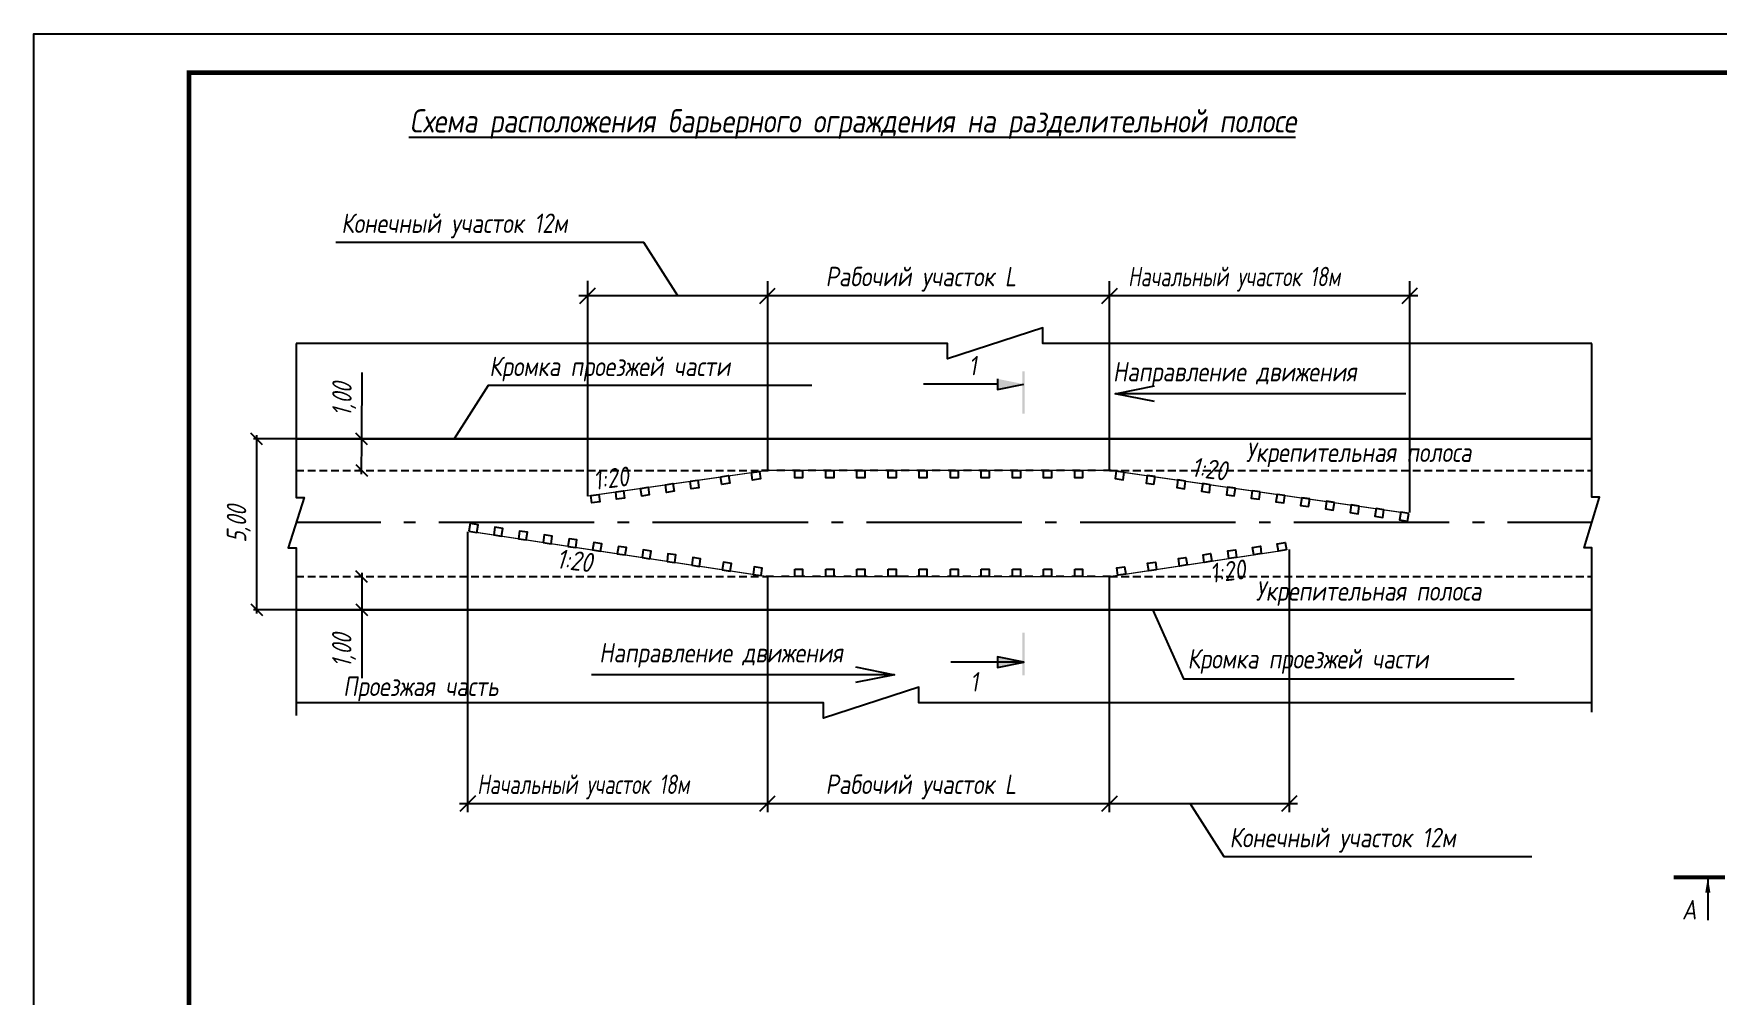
# Model space of a CAD drawing. Header units: millimetres. Extents: x 4241 to 6572, y 870 to 1291.
# Drawn here: x 6152.3 to 6368.9, y 1043.1 to 1166.8 of the extents above; entities that cross this region are included whole.
import ezdxf
from ezdxf.enums import TextEntityAlignment as Align

# ---------------------------------------------------------------- set-up
doc = ezdxf.new("R2010")
doc.units = ezdxf.units.MM
doc.linetypes.add('штамп_СОДДэ$0$П_ сетка дорог и кварталы_малоэтажка$0$8761 - Дмитровское шоссе_цветная$0$5T1', pattern=[1.5, 1, -0.5])
doc.layers.get('DEFPOINTS').update_dxf_attribs({"color": 2})
for name, color, linetype in [('00', 15, 'Continuous'), ('_Штамп_рамка', 7, 'Continuous'), ('PDF _00', 7, 'Continuous')]:
    doc.layers.add(name, color=color, linetype=linetype)
doc.styles.add('M', font='romand.shx', dxfattribs={"width": 0.8, "oblique": 10})
doc.styles.add('ROMANS', font='romans.shx', dxfattribs={"width": 0.75, "oblique": 15})
doc.styles.add('Romans_2.5', font='romans.shx', dxfattribs={"width": 0.75, "height": 2.5})
doc.dimstyles.new('Размер1-200', dxfattribs={"dimtxt": 2.5, "dimasz": 1.5, "dimexe": 0.4, "dimexo": 0.0625, "dimgap": 0.5, "dimtad": 1, "dimlfac": 0.2, "dimzin": 0, "dimdsep": 46, "dimtxsty": 'ROMANS', "dimblk": 'OBLIQUE', "dimcen": 0, "dimdle": 0.5, "dimadec": 0, "dimazin": 0, "dimtfac": 1, "dimtmove": 0, "dimatfit": 3, "dimfxl": 1, "dimtolj": 1, "dimtzin": 0, "dimarcsym": 0})

# ---------------------------------------------------------------- blocks, each defined once
blk = doc.blocks.new('*U758')
blk.add_lwpolyline([(0, 0), (0, 297), (420, 297), (420, 0), (0, 0)])
at = {"const_width": 0.6}
blk.add_lwpolyline([(20, 5), (20, 292), (415, 292), (415, 5), (20, 5)], dxfattribs=at)
at = {"style": 'Romans_2.5', "width": 0.75}
blk.add_attdef('ФОРМАТ', text='', height=2.5, dxfattribs=at).set_placement((380, 2.5), align=Align.MIDDLE_LEFT)
blk = doc.blocks.new('_OBLIQUE')
at = {"color": 0, "linetype": 'ByBlock'}
blk.add_line((-0.5, -0.5), (0.5, 0.5), dxfattribs=at)
blk = doc.blocks.new('*D820')
at = {"color": 0, "lineweight": -2, "transparency": 16777216}
for p, q in [((6194.5, 1114.65), (6194.55, 1123.2)), ((6194.48, 1110.1), (6194.5, 1114.65)), ((6194.57, 1114.65), (6194.9, 1114.64)), ((6194.42, 1110.6), (6194.08, 1110.6))]:
    blk.add_line(p, q, dxfattribs=at)
at = {"layer": 'DEFPOINTS', "color": 0, "linetype": 'Continuous', "transparency": 16777216}
for p in [(6194.5, 1114.65), (6194.5, 1114.65), (6194.48, 1110.6)]:
    blk.add_point(p, dxfattribs=at)
at = {"color": 0, "linetype": 'Continuous', "lineweight": -2, "transparency": 16777216, "xscale": 1.5, "yscale": 1.5, "zscale": 1.5}
for p, rotation in [((6194.5, 1114.65), 89.70002483767952), ((6194.48, 1110.6), 269.7000248376796)]:
    blk.add_blockref('_OBLIQUE', p, dxfattribs=dict(at, rotation=rotation))
at = {"color": 0, "linetype": 'Continuous', "transparency": 16777216, "insert": (6192.24, 1119.68), "char_height": 2.5, "attachment_point": 5, "rotation": 89.7, "style": 'ROMANS', "bg_fill": 3, "box_fill_scale": 1.1, "bg_fill_color": 256, "bg_fill_true_color": 13158600, "bg_fill_transparency": 0}
blk.add_mtext('\\A1;1,00', dxfattribs=at)
blk = doc.blocks.new('*D837')
at = {"color": 0, "lineweight": -2, "transparency": 16777216}
for p, q in [((6194.44, 1096.93), (6194.1, 1096.93)), ((6194.5, 1097.43), (6194.5, 1092.67)), ((6194.44, 1092.67), (6194.1, 1092.67)), ((6194.5, 1092.67), (6194.5, 1083.85))]:
    blk.add_line(p, q, dxfattribs=at)
at = {"layer": 'DEFPOINTS', "color": 0, "linetype": 'Continuous', "transparency": 16777216}
for p in [(6194.5, 1096.93), (6194.5, 1092.67), (6194.5, 1092.67)]:
    blk.add_point(p, dxfattribs=at)
at = {"color": 0, "linetype": 'Continuous', "lineweight": -2, "transparency": 16777216, "xscale": 1.5, "yscale": 1.5, "zscale": 1.5}
for p, rotation in [((6194.5, 1096.93), 90), ((6194.5, 1092.67), 270)]:
    blk.add_blockref('_OBLIQUE', p, dxfattribs=dict(at, rotation=rotation))
at = {"color": 0, "linetype": 'Continuous', "transparency": 16777216, "insert": (6192.22, 1087.38), "char_height": 2.5, "attachment_point": 5, "rotation": 90, "style": 'ROMANS', "bg_fill": 3, "box_fill_scale": 1.1, "bg_fill_color": 256, "bg_fill_true_color": 13158600, "bg_fill_transparency": 0}
blk.add_mtext('\\A1;1,00', dxfattribs=at)
blk = doc.blocks.new('*D838')
at = {"color": 0, "lineweight": -2, "transparency": 16777216}
for p, q in [((6186, 1114.65), (6180.57, 1114.65)), ((6180.97, 1115.15), (6180.97, 1092.17)), ((6186, 1092.67), (6180.57, 1092.67))]:
    blk.add_line(p, q, dxfattribs=at)
at = {"layer": 'DEFPOINTS', "color": 0, "linetype": 'Continuous', "transparency": 16777216}
for p in [(6186.06, 1114.65), (6180.97, 1092.67), (6186.06, 1092.67)]:
    blk.add_point(p, dxfattribs=at)
at = {"color": 0, "linetype": 'Continuous', "lineweight": -2, "transparency": 16777216, "xscale": 1.5, "yscale": 1.5, "zscale": 1.5}
for p, rotation in [((6180.97, 1114.65), 90), ((6180.97, 1092.67), 270)]:
    blk.add_blockref('_OBLIQUE', p, dxfattribs=dict(at, rotation=rotation))
at = {"color": 0, "linetype": 'Continuous', "transparency": 16777216, "insert": (6178.68, 1103.66), "char_height": 2.5, "attachment_point": 5, "rotation": 90, "style": 'ROMANS', "bg_fill": 3, "box_fill_scale": 1.1, "bg_fill_color": 256, "bg_fill_true_color": 13158600, "bg_fill_transparency": 0}
blk.add_mtext('\\A1;5,00', dxfattribs=at)

msp = doc.modelspace()

# ---------------------------------------------------------------- linework, layer by layer
for points, const_width in [([(6186.0577, 1114.6453), (6352.744, 1114.6453)], 0.3), ([(6223.5715, 1107.2999), (6246.7286, 1110.602), (6290.7182, 1110.602), (6329.2038, 1105.0557)], 0.15), ([(6313.454, 1100.3561), (6290.6971, 1096.9267), (6246.7286, 1096.9267), (6208.2854, 1102.7694)], 0.15), ([(6186.0577, 1092.6717), (6352.744, 1092.6717)], 0.3)]:
    msp.add_lwpolyline(points, dxfattribs=dict(const_width=const_width))
at = {"linetype": 'штамп_СОДДэ$0$П_ сетка дорог и кварталы_малоэтажка$0$8761 - Дмитровское шоссе_цветная$0$5T1'}
for points in [[(6186.0577, 1110.602), (6246.7286, 1110.602)], [(6290.7182, 1110.602), (6352.744, 1110.602)], [(6186.0577, 1096.9267), (6246.7286, 1096.9267)], [(6290.7182, 1096.9267), (6352.744, 1096.9267)]]:
    msp.add_lwpolyline(points, dxfattribs=at)
msp.add_lwpolyline([(6296.2874, 1092.6216), (6300.2363, 1083.7898), (6342.7579, 1083.7898)])
at = {"layer": '00', "color": 7, "linetype": 'Continuous'}
msp.add_line((6367.6868, 1058.2467), (6367.6868, 1052.7326), dxfattribs=at)
at = {"layer": '00', "color": 7, "linetype": 'Continuous', "const_width": 0.5}
msp.add_lwpolyline([(6369.8759, 1058.2467), (6363.296, 1058.2467)], dxfattribs=at)
at = {"layer": '00', "color": 7, "linetype": 'Continuous'}
msp.add_solid([(6367.3466, 1056.2478), (6367.6868, 1058.2467), (6368.0133, 1056.2455)], dxfattribs=at)
at = {"layer": 'PDF _00', "lineweight": 25}
for points in [[(6191.1777, 1139.9425), (6230.7662, 1139.9425), (6235.1271, 1133.0837)], [(6222.4207, 1133.0837), (6330.3903, 1133.0837)], [(6222.5554, 1132.0888), (6224.5876, 1134.0787)], [(6223.5715, 1107.2999), (6223.5715, 1134.9678)], [(6245.7125, 1132.0676), (6247.7024, 1134.0575)], [(6246.7286, 1110.6232), (6246.7286, 1134.9466)], [(6289.7021, 1132.0676), (6291.7344, 1134.0575)], [(6290.7182, 1110.6303), (6290.7182, 1134.9466)], [(6328.3538, 1132.0888), (6330.3437, 1134.0787)], [(6329.3487, 1105.1903), (6329.3487, 1134.9466)], [(6352.744, 1126.9447), (6282.1235, 1126.9447), (6282.1235, 1128.9346), (6269.8454, 1124.9547), (6269.8454, 1126.9447), (6186.0577, 1126.9447)], [(6186.0577, 1126.9447), (6186.0577, 1107.1303), (6187.0738, 1107.1303), (6185.0416, 1100.6525), (6186.0577, 1100.6525), (6186.0577, 1079.0599)], [(6352.744, 1079.4833), (6352.744, 1100.6525), (6351.7702, 1100.6525), (6353.7601, 1107.1726), (6352.744, 1107.1726), (6352.744, 1126.9447)], [(6276.2808, 1122.3721), (6276.2808, 1121.0173), (6279.6679, 1121.6947)], [(6252.421, 1121.5253), (6210.7448, 1121.5253), (6206.384, 1114.6665)], [(6276.1538, 1121.6947), (6266.7547, 1121.6947)], [(6296.4771, 1119.4508), (6291.4388, 1120.4669), (6296.4771, 1121.483)], [(6328.8169, 1120.4669), (6291.4388, 1120.4669)], [(6246.898, 1110.602), (6245.9242, 1110.602)], [(6248.9302, 1110.602), (6247.9141, 1110.602)], [(6250.9201, 1110.602), (6249.904, 1110.602)], [(6252.91, 1110.602), (6251.9363, 1110.602)], [(6254.9, 1110.602), (6253.9262, 1110.602)], [(6256.9322, 1110.602), (6255.9161, 1110.602)], [(6258.9221, 1110.602), (6257.906, 1110.602)], [(6260.912, 1110.602), (6259.8959, 1110.602)], [(6262.9019, 1110.602), (6261.9281, 1110.602)], [(6264.9342, 1110.602), (6263.918, 1110.602)], [(6266.9241, 1110.602), (6265.9079, 1110.602)], [(6268.914, 1110.602), (6267.8978, 1110.602)], [(6270.9039, 1110.602), (6269.9301, 1110.602)], [(6272.9361, 1110.602), (6271.92, 1110.602)], [(6274.926, 1110.602), (6273.9099, 1110.602)], [(6276.9159, 1110.602), (6275.8998, 1110.602)], [(6278.9058, 1110.602), (6277.932, 1110.602)], [(6280.8957, 1110.602), (6279.9219, 1110.602)], [(6282.928, 1110.602), (6281.9119, 1110.602)], [(6284.9179, 1110.602), (6283.9018, 1110.602)], [(6286.9078, 1110.602), (6285.934, 1110.602)], [(6288.8977, 1110.602), (6287.9239, 1110.602)], [(6290.9299, 1110.602), (6289.9138, 1110.602)], [(6186.0577, 1103.9549), (6196.9387, 1103.9549)], [(6199.9024, 1103.9549), (6201.4266, 1103.9549)], [(6204.4326, 1103.9549), (6224.4163, 1103.9549)], [(6208.1616, 1066.6089), (6208.1616, 1102.6843)], [(6227.4223, 1103.9549), (6228.9042, 1103.9549)], [(6231.9102, 1103.9549), (6251.9363, 1103.9549)], [(6254.9423, 1103.9549), (6256.4241, 1103.9549)], [(6259.4302, 1103.9549), (6279.4139, 1103.9549)], [(6282.4199, 1103.9549), (6283.9018, 1103.9549)], [(6286.9078, 1103.9549), (6306.9338, 1103.9549)], [(6309.9399, 1103.9549), (6311.4217, 1103.9549)], [(6314.4277, 1103.9549), (6334.4115, 1103.9549)], [(6337.4175, 1103.9549), (6338.9417, 1103.9549)], [(6341.9054, 1103.9549), (6352.7863, 1103.9549)], [(6313.8542, 1066.6089), (6313.8542, 1100.4405)], [(6247.4907, 1096.9267), (6246.517, 1096.9267)], [(6246.7286, 1066.6089), (6246.7286, 1096.9479)], [(6249.4806, 1096.9267), (6248.5069, 1096.9267)], [(6251.5129, 1096.9267), (6250.4968, 1096.9267)], [(6253.5028, 1096.9267), (6252.4867, 1096.9267)], [(6255.4927, 1096.9267), (6254.4766, 1096.9267)], [(6257.4826, 1096.9267), (6256.5088, 1096.9267)], [(6259.5148, 1096.9267), (6258.4987, 1096.9267)], [(6261.5047, 1096.9267), (6260.4886, 1096.9267)], [(6264.8495, 1096.9267), (6263.918, 1096.9267), (6262.4785, 1096.9267)], [(6266.8394, 1096.9267), (6265.8656, 1096.9267)], [(6268.8293, 1096.9267), (6267.8555, 1096.9267)], [(6270.8615, 1096.9267), (6269.8454, 1096.9267)], [(6272.8514, 1096.9267), (6271.8353, 1096.9267)], [(6274.8413, 1096.9267), (6273.8676, 1096.9267)], [(6276.8312, 1096.9267), (6275.8575, 1096.9267)], [(6278.8635, 1096.9267), (6277.8474, 1096.9267)], [(6280.8534, 1096.9267), (6279.8373, 1096.9267)], [(6282.8433, 1096.9267), (6281.8272, 1096.9267)], [(6284.8332, 1096.9267), (6283.8594, 1096.9267)], [(6286.8654, 1096.9267), (6285.8493, 1096.9267)], [(6288.8554, 1096.9267), (6287.8392, 1096.9267)], [(6290.8453, 1096.9267), (6289.8291, 1096.9267)], [(6290.7094, 1066.6089), (6290.6971, 1096.9479)], [(6258.0059, 1085.326), (6263.0442, 1084.3099), (6258.0059, 1083.2938)], [(6279.6679, 1085.9236), (6276.2808, 1086.601), (6276.2808, 1085.2461), (6279.6679, 1085.9236), (6270.2688, 1085.9236)], [(6263.0442, 1084.3099), (6224.0442, 1084.3099)], [(6352.744, 1080.7111), (6266.162, 1080.7111), (6266.162, 1082.701), (6253.9262, 1078.7212), (6253.9262, 1080.7111), (6186.0577, 1080.7111)], [(6207.1455, 1066.7622), (6209.1778, 1068.7521)], [(6245.7125, 1066.741), (6247.7024, 1068.7309)], [(6289.7021, 1066.741), (6291.7344, 1068.7309)], [(6312.8593, 1066.7622), (6314.8492, 1068.7521)], [(6207.0783, 1067.7571), (6314.8723, 1067.7571)], [(6345.0402, 1060.8983), (6305.4517, 1060.8983), (6301.0908, 1067.7571)]]:
    msp.add_lwpolyline(points, dxfattribs=at)
for points in [[(6236.7368, 1109.2049), (6237.7529, 1109.3319), (6237.8799, 1108.3581), (6236.8638, 1108.2311)], [(6240.6743, 1109.7553), (6241.6904, 1109.9246), (6241.8597, 1108.9508), (6240.8436, 1108.7815)], [(6244.6541, 1110.3057), (6245.6702, 1110.475), (6245.7972, 1109.5012), (6244.7811, 1109.3319)], [(6250.2004, 1110.602), (6251.2165, 1110.602), (6251.2165, 1109.6282), (6250.2004, 1109.6282)], [(6254.2225, 1110.602), (6255.2387, 1110.602), (6255.2387, 1109.6282), (6254.2225, 1109.6282)], [(6258.2023, 1110.602), (6259.2185, 1110.602), (6259.2185, 1109.6282), (6258.2023, 1109.6282)], [(6262.2245, 1110.602), (6263.2406, 1110.602), (6263.2406, 1109.6282), (6262.2245, 1109.6282)], [(6266.2043, 1110.602), (6267.2204, 1110.602), (6267.2204, 1109.6282), (6266.2043, 1109.6282)], [(6270.2265, 1110.602), (6271.2426, 1110.602), (6271.2426, 1109.6282), (6270.2265, 1109.6282)], [(6274.2063, 1110.602), (6275.2224, 1110.602), (6275.2224, 1109.6282), (6274.2063, 1109.6282)], [(6278.2284, 1110.602), (6279.2445, 1110.602), (6279.2445, 1109.6282), (6278.2284, 1109.6282)], [(6282.2082, 1110.602), (6283.2243, 1110.602), (6283.2243, 1109.6282), (6282.2082, 1109.6282)], [(6286.2304, 1110.602), (6287.2465, 1110.602), (6287.2465, 1109.6282), (6286.2304, 1109.6282)], [(6292.5811, 1110.348), (6291.565, 1110.5174), (6291.438, 1109.5436), (6292.4541, 1109.3742)], [(6296.5609, 1109.7976), (6295.5448, 1109.9246), (6295.4178, 1108.9508), (6296.3916, 1108.8238)], [(6300.4984, 1109.2049), (6299.4823, 1109.3742), (6299.3553, 1108.4004), (6300.3714, 1108.2311)], [(6223.9929, 1107.3843), (6225.009, 1107.5113), (6225.1361, 1106.5375), (6224.1199, 1106.4105)], [(6227.1683, 1107.85), (6228.1844, 1107.9771), (6228.3114, 1107.0033), (6227.2953, 1106.8763)], [(6230.3437, 1108.2734), (6231.3598, 1108.4428), (6231.4868, 1107.469), (6230.513, 1107.2996)], [(6233.5614, 1108.7391), (6234.5352, 1108.9085), (6234.7045, 1107.9347), (6233.6884, 1107.7654)], [(6303.6738, 1108.7391), (6302.7, 1108.9085), (6302.5307, 1107.9347), (6303.5468, 1107.7654)], [(6306.8915, 1108.3158), (6305.8754, 1108.4428), (6305.7484, 1107.469), (6306.7222, 1107.342)], [(6310.0669, 1107.85), (6309.0508, 1107.9771), (6308.9238, 1107.0033), (6309.9399, 1106.8763)], [(6313.2423, 1107.3843), (6312.2685, 1107.5113), (6312.0991, 1106.5375), (6313.1153, 1106.4105)], [(6316.46, 1106.9186), (6315.4439, 1107.0456), (6315.2745, 1106.0718), (6316.2906, 1105.9448)], [(6319.6354, 1106.4529), (6318.6192, 1106.6222), (6318.4922, 1105.6484), (6319.466, 1105.4791)], [(6322.8107, 1105.9871), (6321.7946, 1106.1565), (6321.6676, 1105.1827), (6322.6837, 1105.0134)], [(6325.9861, 1105.5214), (6325.0123, 1105.6908), (6324.843, 1104.717), (6325.8591, 1104.5476)], [(6329.2038, 1105.0557), (6328.1877, 1105.2251), (6328.0184, 1104.2513), (6329.0345, 1104.0819)], [(6208.2854, 1102.7694), (6209.3015, 1102.6001), (6209.4709, 1103.5739), (6208.4547, 1103.7432)], [(6211.5031, 1102.3037), (6212.4769, 1102.1344), (6212.6462, 1103.1081), (6211.6301, 1103.2775)], [(6214.6785, 1101.7956), (6215.6523, 1101.6686), (6215.8216, 1102.6424), (6214.8055, 1102.7694)], [(6217.8539, 1101.3299), (6218.87, 1101.1606), (6218.997, 1102.1344), (6217.9809, 1102.3037)], [(6221.0292, 1100.8219), (6222.0454, 1100.6948), (6222.1724, 1101.6686), (6221.1986, 1101.7956)], [(6224.2046, 1100.3561), (6225.2207, 1100.1868), (6225.3901, 1101.1606), (6224.374, 1101.3299)], [(6227.38, 1099.8481), (6228.3961, 1099.7211), (6228.5655, 1100.6948), (6227.5493, 1100.8219)], [(6310.2362, 1099.8904), (6309.2625, 1099.7211), (6309.0931, 1100.6948), (6310.1092, 1100.8642)], [(6313.454, 1100.3561), (6312.4378, 1100.1868), (6312.2685, 1101.1606), (6313.2846, 1101.3299)], [(6230.5977, 1099.3824), (6231.5715, 1099.213), (6231.7408, 1100.1868), (6230.7247, 1100.3561)], [(6233.7731, 1098.8743), (6234.7892, 1098.7473), (6234.9162, 1099.7211), (6233.9001, 1099.8481)], [(6236.9485, 1098.4086), (6237.9646, 1098.2392), (6238.0916, 1099.213), (6237.0755, 1099.3824)], [(6240.8859, 1097.8158), (6241.9021, 1097.6465), (6242.0714, 1098.6203), (6241.0553, 1098.7896)], [(6296.7303, 1097.8158), (6295.7565, 1097.6888), (6295.5872, 1098.6626), (6296.6033, 1098.7896)], [(6300.7101, 1098.4509), (6299.694, 1098.2816), (6299.567, 1099.2553), (6300.5407, 1099.3824)], [(6303.8855, 1098.9166), (6302.8694, 1098.7473), (6302.7423, 1099.7211), (6303.7161, 1099.8904)], [(6307.0609, 1099.3824), (6306.0447, 1099.2553), (6305.9177, 1100.2291), (6306.9338, 1100.3561)], [(6244.8658, 1097.2231), (6245.8819, 1097.0537), (6246.0089, 1098.0275), (6244.9928, 1098.1969)], [(6250.2004, 1097.9005), (6251.2165, 1097.9005), (6251.2165, 1096.9267), (6250.2004, 1096.9267)], [(6254.2225, 1097.9005), (6255.2387, 1097.9005), (6255.2387, 1096.9267), (6254.2225, 1096.9267)], [(6258.2023, 1097.9005), (6259.2185, 1097.9005), (6259.2185, 1096.9267), (6258.2023, 1096.9267)], [(6262.2245, 1097.9005), (6263.2406, 1097.9005), (6263.2406, 1096.9267), (6262.2245, 1096.9267)], [(6266.2043, 1097.9005), (6267.2204, 1097.9005), (6267.2204, 1096.9267), (6266.2043, 1096.9267)], [(6270.2265, 1097.9005), (6271.2426, 1097.9005), (6271.2426, 1096.9267), (6270.2265, 1096.9267)], [(6274.2063, 1097.9005), (6275.2224, 1097.9005), (6275.2224, 1096.9267), (6274.2063, 1096.9267)], [(6278.2284, 1097.9005), (6279.2445, 1097.9005), (6279.2445, 1096.9267), (6278.2284, 1096.9267)], [(6282.2082, 1097.9005), (6283.2243, 1097.9005), (6283.2243, 1096.9267), (6282.2082, 1096.9267)], [(6286.2304, 1097.9005), (6287.2465, 1097.9005), (6287.2465, 1096.9267), (6286.2304, 1096.9267)], [(6292.7928, 1097.2654), (6291.7767, 1097.0961), (6291.6497, 1098.0699), (6292.6235, 1098.1969)]]:
    msp.add_lwpolyline(points, close=True, dxfattribs=at)
for points in [[(6276.2808, 1122.3721), (6276.2808, 1121.6947), (6279.6679, 1121.6947)], [(6279.7949, 1123.3459), (6279.4986, 1123.3459), (6279.7949, 1117.8842)], [(6279.4986, 1123.3459), (6279.7949, 1117.8842), (6279.4986, 1117.8842)], [(6276.2808, 1121.6947), (6279.6679, 1121.6947), (6276.2808, 1121.0173)], [(6279.7949, 1089.734), (6279.4986, 1089.734), (6279.7949, 1084.23)], [(6279.4986, 1089.734), (6279.7949, 1084.23), (6279.4986, 1084.23)], [(6276.2808, 1086.601), (6276.2808, 1085.9236), (6279.6679, 1085.9236)], [(6276.2808, 1085.9236), (6279.6679, 1085.9236), (6276.2808, 1085.2461)]]:
    msp.add_solid(points, dxfattribs=at)

# ---------------------------------------------------------------- block references
at = {"layer": '_Штамп_рамка'}
msp.add_blockref('*U758', (6152.2899, 869.7865), dxfattribs=at)

# ---------------------------------------------------------------- texts
at = {"color": 7, "linetype": 'ByBlock', "style": 'M', "oblique": 10, "width": 0.8}
for s, p in [('1', (6273.1117, 1124.0794)), ('1', (6273.3028, 1083.3957)), ('А', (6365.3021, 1054.0793))]:
    msp.add_text(s, height=2.5, dxfattribs=at).set_placement(p, align=Align.MIDDLE_CENTER)
at = {"layer": '00', "color": 7, "linetype": 'Continuous', "style": 'M', "oblique": 10}
for s, height, width, p in [('%%UСхема расположения барьерного ограждения на разделительной полосе', 3, 0.8, (6200.6731, 1154.0661)), ('Конечный участок 12м', 2.5, 0.8, (6191.8635, 1141.1473)), ('Рабочий участок L', 2.5, 0.8, (6254.1642, 1134.2885)), ('Начальный участок 18м', 2.5, 0.7, (6293.0907, 1134.2885)), ('Кромка проезжей части', 2.5, 0.8, (6210.9049, 1122.7301)), ('Направление движения', 2.5, 0.8, (6291.1457, 1122.0463)), ('Укрепительная полоса', 2.5, 0.8, (6308.2486, 1111.6824)), ('Укрепительная полоса', 2.5, 0.8, (6309.5239, 1093.8406)), ('Направление движения', 2.5, 0.8, (6225.0441, 1085.8893)), ('Кромка проезжей части', 2.5, 0.8, (6300.7337, 1085.1069)), ('Проезжая часть', 2.5, 0.8, (6192.1007, 1081.5666)), ('Начальный участок 18м', 2.5, 0.7, (6209.3482, 1068.9619)), ('Рабочий участок L', 2.5, 0.8, (6254.1642, 1068.9619)), ('Конечный участок 12м', 2.5, 0.8, (6306.1375, 1062.103))]:
    msp.add_text(s, height=height, dxfattribs=dict(at, width=width)).set_placement(p)
at = {"layer": '00', "color": 7, "linetype": 'Continuous', "style": 'M', "oblique": 10, "width": 0.8}
for rotation, p in [(352.735537, (6301.1723, 1109.8277)), (7, (6224.4591, 1108.0733)), (352.735537, (6219.4969, 1098.0345)), (7, (6303.8047, 1096.1069))]:
    msp.add_text('1:20', height=2.5, rotation=rotation, dxfattribs=at).set_placement(p)

# ---------------------------------------------------------------- next in the draw order: dimensions: what is measured, and where the dimension line sits
at = {"color": 5, "linetype": 'Continuous'}
for p1, p2, distance, text, picture, middle in [((6194.4831, 1110.602), (6194.5042, 1114.6453), 0, '1,00', '*D820', (6192.2425, 1119.6838)), ((6186.0577, 1114.6453), (6186.0577, 1092.6717), -5.0895, '5,00', '*D838', (6178.6801, 1103.6585))]:
    dim = msp.add_aligned_dim(p1=p1, p2=p2, distance=distance, text=text, dimstyle='Размер1-200', override={"dimgap": 0.8, "dimlfac": 0.1, "dimtfill": 1}, dxfattribs=at)
    dim.commit()
    dim.dimension.update_dxf_attribs({"geometry": picture, "text_midpoint": middle})
dim = msp.add_linear_dim(base=(6194.5042, 1092.6717), p1=(6194.5042, 1096.9267), p2=(6194.5042, 1092.6717), angle=270, text='1,00', dimstyle='Размер1-200', override={"dimgap": 0.8, "dimlfac": 0.1, "dimtfill": 1}, dxfattribs=at)
dim.commit()
dim.dimension.update_dxf_attribs({"geometry": '*D837', "text_midpoint": (6194.5042, 1087.3774), "dimtype": 161})

doc.saveas('drawing.dxf')
